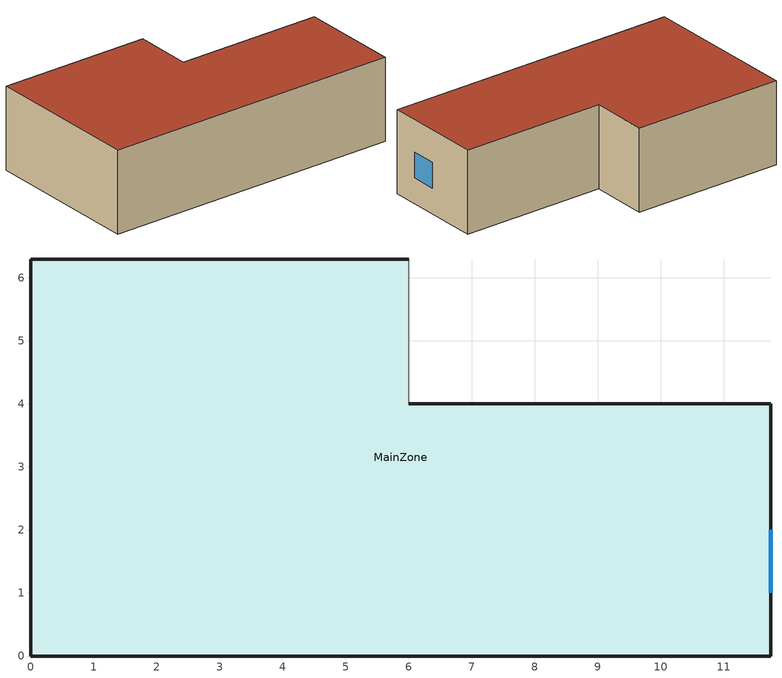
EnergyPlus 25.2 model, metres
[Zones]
MainZone
 floor outside (External_Wall_Cons): 0,0 0,6.3 6,6.3 6,4 11.75,4 11.75,0 z0
 wall outside (External_Wall_Cons): 6,6.3 0,6.3 0,0 11.75,0 11.75,4 6,4 z0:3.25
 wall adiabatic (External_Wall_Cons): 6,4 6,6.3 z0:3.25
 window (DoublePane_Cons): 11.75,1 11.75,2 z1:2
 roof outside (External_Wall_Cons): 0,0 11.75,0 11.75,4 6,4 6,6.3 0,6.3 z3.25
[Building]
Recuperator Room: North Axis {deg}=0; Terrain=City; Loads Convergence Tolerance Value=0.04; Temperature Convergence Tolerance Value {deltaC}=0.4; Solar Distribution=FullExterior; Maximum Number of Warmup Days=25; Minimum Number of Warmup Days=6
[Site:Location]
Kyiv_UA: 50.45, 30.52, 2, 179
[Material]
Concrete_Mat: MediumRough, 0.38, 1.74, 2400, 840, 0.9, 0.7, 0.7
Insulation_Layer: Rough, 0.2, 0.03, 50, 1200, 0.9, 0.7, 0.7
Plaster_Layer: MediumSmooth, 0.012, 0.8, 1500, 840, 0.9, 0.7, 0.7
[WindowMaterial:SimpleGlazingSystem]
Glass_Mat: U-Factor {W/m2-K}=2.7; Solar Heat Gain Coefficient=0.7; Visible Transmittance=0.8
[Construction]
External_Wall_Cons: Insulation_Layer, Concrete_Mat, Plaster_Layer
DoublePane_Cons: Glass_Mat
[Zone]
MainZone: 0, 0, 0, 0, 1, 1, 3.25, 197.6
[EnergyManagementSystem:Actuator] Actuated Component Type=Schedule:Constant; Actuated Component Control Type=Schedule Value
Name | Actuated Component Unique
Spike_Actuator | Lab_Activity_Spikes
Fan_Speed_Act | ERV_DCV_Fraction
[EnergyManagementSystem:Program]
Random_Soldering_Logic: IF CurrentTime <= 0.25; SET Daily_RND = @RandomUniform 0.0 1.0; ENDIF; IF Daily_RND > 0.7; IF CurrentTime > 13.9 && CurrentTime <= 16.0; SET Spike_Actuator = 1.0; ELSE; SET Spike_Actuator = 0.0; ENDIF; ELSE; SET Spike_Actuator = 0.0; ENDIF
DCV_Control: SET CO2_PPM = Zone_CO2; IF CO2_PPM < 450; SET Fan_Speed_Act = 0.1; ELSEIF CO2_PPM > 900; SET Fan_Speed_Act = 1.0; ELSE; SET Fan_Speed_Act = 0.1 + ((CO2_PPM - 450) / 450) * 0.9; ENDIF
[EnergyManagementSystem:ProgramCallingManager]
Spike_Manager: BeginTimestepBeforePredictor; Random_Soldering_Logic
DCV_Manager: InsideHVACSystemIterationLoop; DCV_Control
[People]
Lab_Students: Zone=MainZone; Number of People Schedule=Lab_Occupancy_Sched; Number of People Calculation Method=People; Number of People=5; Fraction Radiant=0.3; Sensible Heat Fraction=autocalculate; Activity Level Schedule=ActivityLevel; Carbon Dioxide Generation Rate {m3/s-W}=3.82E-8
[ElectricEquipment] Zone=MainZone; Schedule=Equipment_Activity_Sched; Design Level Calculation Method=EquipmentLevel; Fraction Latent=0
Name | Design Level {W} (4x300W) | Fraction Radiant | Fraction Lost | Design Level {W}
Workstations | 1200 | 0.3 | 0.2
3D_Printer_Heat |  | 0.2 | 0.1 | 500
[Lights]
Lab_Lights: Zone=MainZone; Schedule=Lab_Occupancy_Sched; Design Level Calculation Method=Watts/Area; Watts per Zone Floor Area=10; Return Air Fraction=0; Fraction Radiant=0.4; Fraction Visible=0.2; Fraction Replaceable=1
[ZoneContaminantSourceAndSink:Generic:Constant] Zone=MainZone; Schedule=Lab_Activity_Spikes; Design Removal Coefficient=0; Removal Schedule=AlwaysOn
Name | Design Generation Rate {m3/s}
Soldering_Emissions | 0.01
Printer_Dust | 0.002
[EnergyManagementSystem:Sensor]
Zone_CO2: Output:Variable or Output:Meter Index Key=MainZone; Output:Variable or Output:Meter=Zone Air CO2 Concentration
[DesignSpecification:OutdoorAir]
Lab_OutdoorAir_Spec: Outdoor Air Method=Sum; Outdoor Air Flow per Person {m3/s}=0.008; Outdoor Air Flow per Zone Floor Area {m3/s}=0.001
[Controller:MechanicalVentilation]
Lab_Vent_Controller: Availability Schedule=ERV_DCV_Fraction; Demand Controlled Ventilation=Yes; Baseline Method=IndoorAirQualityProcedure; Zone 1=MainZone; Design Specification Outdoor Air Object Name 1=Lab_OutdoorAir_Spec
[ZoneHVAC:EnergyRecoveryVentilator]
Lab_Recuperator: Availability Schedule=ERV_DCV_Fraction; Heat Exchanger=Lab_HX; Supply Air Flow Rate {m3/s}=0.04167; Exhaust Air Flow Rate {m3/s}=0.04167; Supply Air Fan=Supply_Fan; Exhaust Air Fan=Exhaust_Fan
[HeatExchanger:AirToAir:SensibleAndLatent]
Lab_HX: Availability Schedule=AlwaysOn; Nominal Supply Air Flow Rate {m3/s}=0.04167; Nominal Sensible Effectiveness at 100% Heating Air Flow=0.85; Nominal Latent Effectiveness at 100% Heating Air Flow=0.85; Nominal Sensible Effectiveness at 100% Cooling Air Flow=0.85; Nominal Latent Effectiveness at 100% Cooling Air Flow=0.85
[Fan:SystemModel] Availability Schedule=ERV_DCV_Fraction; Design Maximum Air Flow Rate {m3/s}=0.04167; Speed Control Method=Continuous; Electric Power Minimum Flow Rate Fraction=0.1; Design Pressure Rise {Pa}=75; Motor Efficiency=0.9; Motor In Air Stream Fraction=1; Design Electrical Power Consumption=autocalculate; Design Power Sizing Method=PowerPerFlowPerPressure; Electric Power Per Unit Flow Rate Per Unit Pressure=1.66667; Fan Total Efficiency=0.7; Electric Power Function of Flow Fraction Curve=FanPowerCurve
Supply_Fan; Exhaust_Fan
[ZoneInfiltration:DesignFlowRate]
Lab_Infiltration: Zone=MainZone; Schedule=AlwaysOn; Design Flow Rate Calculation Method=Flow/Zone; Design Flow Rate {m3/s}=0.015; Constant Term Coefficient=0.2; Temperature Term Coefficient=0; Velocity Term Coefficient=0; Velocity Squared Term Coefficient=0.032
[ZoneControl:Thermostat]
MainZone_Thermostat: Zone=MainZone; Control Type Schedule=ZoneControl_DualSetpoint; Control 1=Lab_Temperature_Setpoints
[ThermostatSetpoint:DualSetpoint]
Lab_Temperature_Setpoints: Heating Setpoint Temperature Schedule=Heating_Setpoint_Sched; Cooling Setpoint Temperature Schedule=Cooling_Setpoint_Sched
[ZoneHVAC:IdealLoadsAirSystem]
Lab_AC_System: Availability Schedule=HVACAvailability; Maximum Heating Supply Air Temperature {C}=50; Minimum Cooling Supply Air Temperature {C}=13; Maximum Heating Supply Air Humidity Ratio {kgWater/kgDryAir}=0.015; Minimum Cooling Supply Air Humidity Ratio {kgWater/kgDryAir}=0.009; Heating Limit=NoLimit; Maximum Heating Air Flow Rate {m3/s}=autocalculate; Cooling Limit=NoLimit; Maximum Cooling Air Flow Rate {m3/s}=autocalculate; Heating Availability Schedule=HVACAvailability; Cooling Availability Schedule=HVACAvailability; Dehumidification Control Type=ConstantSupplyHumidityRatio; Cooling Sensible Heat Ratio=0.7; Humidification Control Type=ConstantSupplyHumidityRatio
[Zone equipment]
MainZone: Lab_Recuperator, Lab_AC_System
[Schedule:Constant]
AlwaysOn; ERV_DCV_Fraction: Any Number, 1
Lab_Activity_Spikes: Any Number, 0
ActivityLevel: Any Number, 120
[Schedule:Compact]
Lab_Occupancy_Sched: Through: 12/31, For: Weekdays, Until: 09:00, 0, Until: 13:00, 1, Until: 14:00, 0.1, Until: 18:00, 1, Until: 24:00, 0, For: AllOtherDays, Until: 24:00, 0
Equipment_Activity_Sched: Through: 12/31, For: Weekdays, Until: 09:15, 0, Until: 13:00, 1, Until: 14:15, 0, Until: 18:00, 1, Until: 24:00, 0, For: AllOtherDays, Until: 24:00, 0
HVACAvailability: Any Number, Through: 12/31, For: AllDays, Until: 24:00, 1
ZoneControl_DualSetpoint: Any Number, Through: 12/31, For: AllDays, Until: 24:00, 4
Heating_Setpoint_Sched: Through: 12/31, For: AllDays, Until: 24:00, 20
Cooling_Setpoint_Sched: Through: 12/31, For: AllDays, Until: 24:00, 24
[Curve:Cubic]
FanPowerCurve: Coefficient1 Constant=0.0408; Coefficient2 x=0.088; Coefficient3 x**2=-0.0729; Coefficient4 x**3=0.9437; Minimum Value of x=0; Maximum Value of x=1
